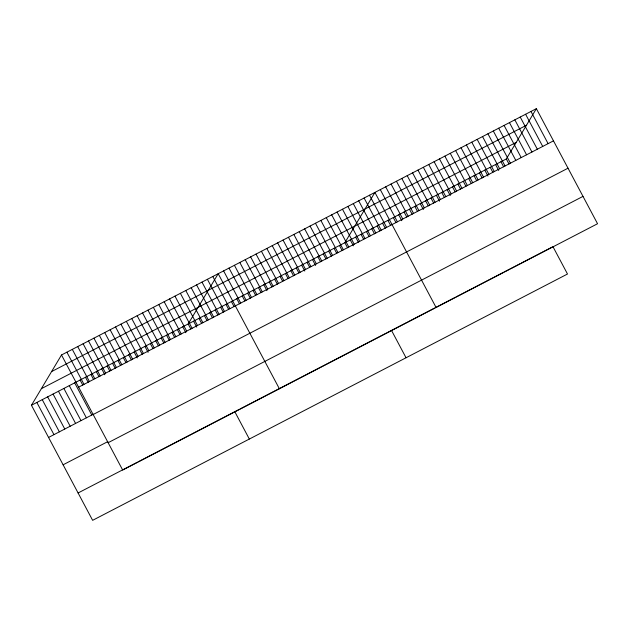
<?xml version="1.0" encoding="UTF-8"?>
<svg xmlns="http://www.w3.org/2000/svg" width="629" height="629" viewBox="0 0 629 629"><rect width="100%" height="100%" fill="white"/><g stroke="black" fill="none" stroke-linecap="round" stroke-linejoin="round"><path stroke-width="0.94" d="M552.954 246.662L567.5 274.016L92.636 520.332L31.45 405.265L61.5 354.984L536.364 108.668L597.55 223.735L122.679 470.052L61.5 354.984M31.45 405.265L506.321 158.948L536.364 108.668M51.586 371.582L526.449 125.257M41.365 388.675L516.236 142.358M78.609 387.165L553.481 140.849M48.559 437.446L93.336 414.22M93.155 414.519L568.018 168.202M63.104 464.8L107.873 441.574M108.141 442.698L583.004 196.382M78.09 492.979L137.531 462.15M138.301 461.749L190.791 434.521M191.562 434.12L207.774 425.707M208.545 425.306L239.429 409.29M240.199 408.889L250.232 403.684M251.002 403.283L256.412 400.484M257.182 400.083L267.215 394.878M267.985 394.477L358.31 347.625M359.08 347.232L369.113 342.019M369.883 341.626L375.293 338.819M376.063 338.418L386.096 333.213M386.866 332.812L406.877 322.433M407.647 322.032L423.789 313.659M424.559 313.266L434.553 308.076M435.323 307.675L455.317 297.313M456.08 296.912L472.23 288.538M473 288.137L492.987 277.766M493.757 277.373L503.75 272.184M504.521 271.783L509.899 268.992M510.669 268.599L520.663 263.409M521.433 263.016L541.427 252.646M542.19 252.245L552.191 247.063M530.986 111.459L548.095 143.64M525.608 114.25L542.717 146.431M520.222 117.041L537.331 149.222M514.844 119.832L531.953 152.014M509.459 122.624L526.567 154.805M504.081 125.415L521.189 157.596M498.695 128.206L515.804 160.387M493.317 130.997L510.426 163.178M506.321 158.948L509.018 164.027M487.931 133.788L505.04 165.97M500.936 161.739L503.64 166.819M482.553 136.579L499.662 168.761M495.558 164.531L498.703 170.459M477.167 139.371L494.276 171.552M490.172 167.322L492.877 172.401M471.789 142.17L488.898 174.343M484.794 170.113L487.939 176.041M466.404 144.961L483.512 177.134M479.408 172.904L482.113 177.983M461.026 147.752L478.134 179.925M474.03 175.695L476.727 180.782M455.64 150.543L472.749 182.717M468.644 178.487L471.349 183.574M450.262 153.334L467.371 185.516M463.266 181.278L465.963 186.365M444.876 156.126L461.985 188.307M457.881 184.069L460.585 189.156M439.498 158.917L456.607 191.098M452.503 186.868L455.199 191.947M434.112 161.708L451.221 193.889M447.117 189.659L450.27 195.58M428.734 164.499L445.843 196.68M441.739 192.45L444.436 197.53M423.348 167.29L440.457 199.472M436.353 195.242L439.506 201.17M417.971 170.082L435.079 202.263M430.975 198.033L433.672 203.112M412.585 172.873L429.693 205.054M425.589 200.824L428.294 205.903M407.207 175.664L424.316 207.845M420.211 203.615L423.364 209.543M401.821 178.455L418.93 210.636M414.826 206.406L417.53 211.486M396.443 181.246L413.552 213.428M409.448 209.198L412.144 214.277M391.057 184.038L408.166 216.219M404.062 211.989L406.766 217.068M385.679 186.829L402.788 219.01M398.684 214.78L401.837 220.708M380.293 189.62L397.402 221.801M393.298 217.571L396.003 222.65M436.094 307.479L374.915 192.411L344.865 242.7L347.562 247.779M387.92 220.362L390.617 225.441M369.506 195.218L386.623 227.399M382.534 223.153L385.239 228.233M364.105 198.017L381.213 230.198M377.156 225.945L379.853 231.024M358.703 200.824L375.812 233.005M371.77 228.736L374.475 233.823M353.301 203.623L370.41 235.804M366.392 231.527L369.089 236.614M347.892 206.43L365.001 238.611M361.007 234.318L363.711 239.405M342.49 209.229L359.599 241.41M355.629 237.109L358.326 242.196M337.089 212.036L354.198 244.217M350.243 239.908L353.396 245.829M331.68 214.835L348.796 247.016M391.505 330.414L406.043 357.759M326.278 217.642L343.387 249.823M339.456 245.499L342.16 250.578M320.876 220.441L337.985 252.622M334.054 248.306L336.759 253.385M315.475 223.248L332.584 255.429M328.652 251.105L331.357 256.184M310.066 226.047L327.182 258.228M323.251 253.912L325.948 258.991M304.664 228.854L321.773 261.035M317.842 256.711L320.546 261.79M299.262 231.653L316.371 263.834M312.44 259.518L315.593 265.438M293.861 234.46L310.97 266.641M307.038 262.317L309.735 267.396M288.452 237.259L305.56 269.44M301.637 265.123L304.782 271.044M283.05 240.066L300.159 272.247M296.228 267.923L298.932 273.002M277.648 242.865L294.757 275.046M290.826 270.729L293.531 275.809M272.239 245.672L289.356 277.853M285.424 273.529L288.121 278.608M266.838 248.471L283.946 280.652M280.015 276.335L282.72 281.415M261.436 251.278L278.545 283.459M274.614 279.134L277.318 284.214M256.034 254.077L273.143 286.258M269.212 281.934L271.917 287.021M250.625 256.884L267.742 289.065M263.81 284.74L266.963 290.669M245.224 259.683L262.332 291.864M258.401 287.539L261.106 292.627M239.822 262.49L256.931 294.671M253 290.346L255.704 295.426M234.42 265.289L251.529 297.47M247.598 293.145L250.295 298.232M229.011 268.096L246.12 300.277M242.196 295.952L244.893 301.032M223.609 270.895L240.718 303.076M236.787 298.751L239.492 303.838M279.386 388.769L218.208 273.701L188.157 323.982L190.854 329.061M231.386 301.558L234.09 306.637M212.799 276.501L229.915 308.682M225.984 304.357L228.681 309.444M207.397 279.307L224.506 311.489M220.582 307.164L223.279 312.243M201.995 282.106L219.104 314.288M215.173 309.963L217.878 315.05M196.594 284.913L213.703 317.095M209.772 312.77L212.476 317.849M191.185 287.712L208.301 319.894M204.37 315.569L207.067 320.656M185.783 290.519L202.892 322.701M198.961 318.376L201.665 323.455M180.381 293.318L197.49 325.5M193.559 321.175L196.712 327.104M174.98 296.125L192.089 328.307M234.798 411.696L249.336 439.05M169.571 298.924L186.679 331.106M182.756 326.781L185.901 332.71M164.169 301.731L181.278 333.913M177.347 329.588L180.051 334.667M158.767 304.53L175.876 336.712M171.945 332.387L174.65 337.474M153.366 307.337L170.475 339.518M166.543 335.194L169.24 340.273M147.957 310.136L165.065 342.318M161.142 337.993L163.839 343.08M142.555 312.943L159.664 345.117M155.733 340.8L158.437 345.879M137.153 315.742L154.262 347.923M150.331 343.599L153.036 348.686M131.744 318.549L148.861 350.723M144.929 346.406L148.082 352.334M126.343 321.348L143.451 353.529M139.52 349.205L142.225 354.292M120.941 324.155L138.05 356.329M134.119 352.012L137.271 357.94M115.539 326.954L132.648 359.135M128.717 354.811L131.414 359.898M110.13 329.761L127.239 361.934M123.315 357.618L126.012 362.697M104.728 332.56L121.837 364.741M117.906 360.417L120.611 365.504M99.327 335.367L116.436 367.54M112.505 363.224L115.209 368.303M93.925 338.166L111.034 370.347M107.103 366.023L109.8 371.11M88.516 340.973L105.625 373.146M101.701 368.83L104.846 374.758M83.114 343.772L100.223 375.953M96.292 371.629L98.997 376.716M77.713 346.579L94.822 378.752M90.891 374.436L93.595 379.515M72.304 349.378L89.42 381.559M85.489 377.235L88.186 382.322M66.902 352.185L84.011 384.358M80.08 380.042L82.784 385.121M74.678 382.841L91.787 415.022M69.276 385.648L86.385 417.829M63.875 388.447L80.984 420.628M58.466 391.254L75.582 423.435M53.064 394.053L70.173 426.234M47.662 396.86L64.771 429.041M42.261 399.659L59.37 431.84M36.852 402.466L53.96 434.639"/></g></svg>
